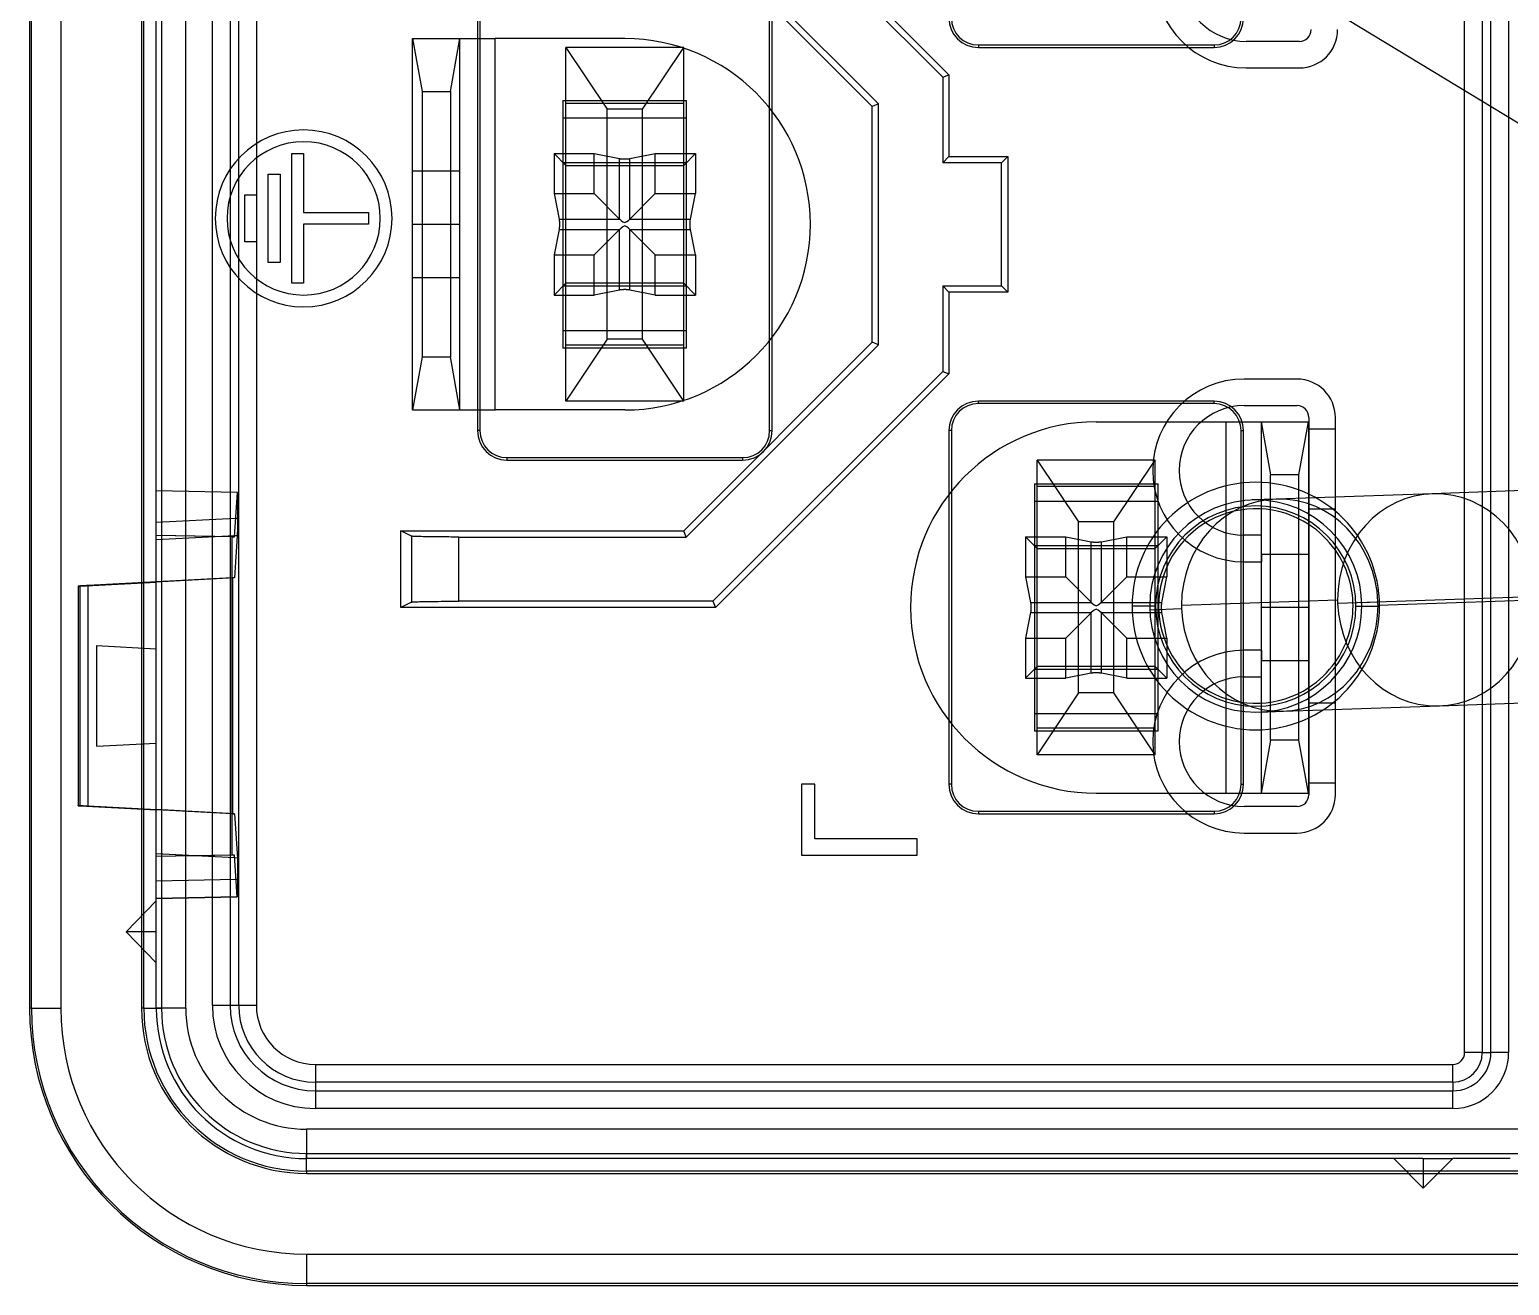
# Model space of a CAD drawing. Header units: millimetres. Extents: x -14.1 to 35.9, y -18 to 18.
# Drawn here: x -14.1 to 11.01, y -18 to 3.3 of the extents above; entities that cross this region are included whole.
import ezdxf

# ---------------------------------------------------------------- set-up
doc = ezdxf.new("R2010")
doc.units = ezdxf.units.MM
doc.layers.add('MAIN-1', color=7, linetype='Continuous')
doc.layers.add('MAIN-2', color=7, linetype='Continuous')

msp = doc.modelspace()

# ---------------------------------------------------------------- linework, layer by layer
at = {"layer": 'MAIN-1'}
for p, q in [((10.252, -14.05), (10.252, 14.05)), ((10.552, 14.05), (10.552, -14.05)), ((10.699, -14.05), (10.699, 14.05)), ((10.999, 14.05), (10.999, -14.05)), ((-14.1, 13.3), (-14.1, -13.3)), ((-14.068, -13.3), (-14.068, 13.3)), ((-13.569, 13.3), (-13.569, -13.3)), ((-12.2, 13.3), (-12.2, -13.3)), ((-12.162, -13.3), (-12.162, 13.3)), ((-11.862, 13.3), (-11.862, -13.3)), ((-10.999, -13.25), (-10.999, 13.25)), ((-10.699, 13.25), (-10.699, -13.25)), ((-10.552, -13.25), (-10.552, 13.25)), ((-10.252, 13.25), (-10.252, -13.25)), ((-6.5, 3.5), (-6.5, -3.5)), ((-6.458, 3.5), (-6.458, -3.5)), ((-1.542, -3.5), (-1.542, 3.5)), ((-1.5, -3.5), (-1.5, 3.5)), ((2, 3.042), (2, 3)), ((2, 3.042), (6, 3.042)), ((6, 3.042), (6, 3)), ((-3, 3), (-5, 3)), ((-5, -3), (-5, 3)), ((-5, 3), (-4.3, 1.95)), ((-3.7, 1.95), (-3, 3)), ((-3, -3), (-3, 3)), ((2, 3), (6, 3)), ((-5.05, 2.1), (-5.05, 1.8)), ((-5.05, 2.1), (-5, 2.1)), ((-3, 2.1), (-2.95, 2.1)), ((-2.95, 1.8), (-2.95, 2.1)), ((-5, 1.8), (-5.05, 1.8)), ((-3.7, 1.95), (-4.3, 1.95)), ((-4.3, -1.95), (-4.3, 1.95)), ((-3.7, -1.95), (-3.7, 1.95)), ((-2.95, 1.8), (-3, 1.8)), ((-5.05, -1.8), (-5.05, -2.1)), ((-5.05, -1.8), (-5, -1.8)), ((-4.3, -1.95), (-5, -3)), ((-3.7, -1.95), (-4.3, -1.95)), ((-3, -3), (-3.7, -1.95)), ((-3, -1.8), (-2.95, -1.8)), ((-2.95, -2.1), (-2.95, -1.8)), ((-5, -2.1), (-5.05, -2.1)), ((-2.95, -2.1), (-3, -2.1)), ((-3, -3), (-5, -3)), ((6, -3), (2, -3)), ((2, -3.042), (2, -3)), ((6, -3.042), (6, -3)), ((6, -3.042), (2, -3.042)), ((-6.458, -3.5), (-6.5, -3.5)), ((-1.542, -3.5), (-1.5, -3.5)), ((1.5, -3.5), (1.5, -9.5)), ((1.542, -3.5), (1.5, -3.5)), ((1.542, -3.5), (1.542, -9.5)), ((6.458, -3.5), (6.5, -3.5)), ((6.458, -9.5), (6.458, -3.5)), ((6.5, -9.5), (6.5, -3.5)), ((-6, -3.958), (-6, -4)), ((-6, -3.958), (-2, -3.958)), ((-6, -4), (-2, -4)), ((-2, -3.958), (-2, -4)), ((3, -9), (3, -4)), ((5, -4), (3, -4)), ((3, -4), (3.7, -5.05)), ((4.3, -5.05), (5, -4)), ((5, -9), (5, -4)), ((2.95, -4.4), (2.95, -4.7)), ((2.95, -4.4), (3, -4.4)), ((5, -4.4), (5.05, -4.4)), ((5.05, -4.7), (5.05, -4.4)), ((-10.621, -5.3), (-10.574, -4.55)), ((-10.574, -4.55), (-10.574, -4.985)), ((3, -4.7), (2.95, -4.7)), ((5.05, -4.7), (5, -4.7)), ((-10.601, -4.986), (-10.574, -4.985)), ((-10.574, -4.985), (-10.574, -5.006)), ((-10.574, -5.006), (-10.574, -5.028)), ((-10.574, -5.224), (-10.575, -5.238)), ((-10.575, -5.238), (-10.575, -5.249)), ((-10.575, -5.249), (-10.575, -5.26)), ((-10.575, -5.26), (-10.575, -5.268)), ((-10.575, -5.268), (-10.575, -5.274)), ((-10.574, -5.028), (-10.574, -5.05)), ((-10.574, -5.05), (-10.574, -5.071)), ((-10.574, -5.071), (-10.574, -5.093)), ((-10.574, -5.093), (-10.574, -5.115)), ((-10.574, -5.115), (-10.574, -5.135)), ((-10.574, -5.135), (-10.574, -5.155)), ((-10.574, -5.155), (-10.574, -5.175)), ((-10.574, -5.175), (-10.574, -5.192)), ((-10.574, -5.192), (-10.574, -5.209)), ((-10.574, -5.209), (-10.574, -5.224)), ((3.7, -7.95), (3.7, -5.05)), ((4.3, -5.05), (3.7, -5.05)), ((4.3, -7.95), (4.3, -5.05)), ((-10.662, -5.3), (-10.621, -5.3)), ((-10.662, -10.7), (-10.662, -5.3)), ((-10.576, -5.283), (-10.621, -6)), ((-10.576, -5.283), (-10.62, -5.285)), ((-10.575, -5.279), (-10.576, -5.283)), ((-10.575, -5.274), (-10.575, -5.279)), ((-10.621, -6), (-10.657, -6)), ((-10.657, -6), (-10.657, -10)), ((3.7, -7.95), (3, -9)), ((4.3, -7.95), (3.7, -7.95)), ((5, -9), (4.3, -7.95)), ((2.95, -8.3), (2.95, -8.6)), ((2.95, -8.3), (3, -8.3)), ((5, -8.3), (5.05, -8.3)), ((5.05, -8.6), (5.05, -8.3)), ((3, -8.6), (2.95, -8.6)), ((5.05, -8.6), (5, -8.6)), ((5, -9), (3, -9)), ((1.542, -9.5), (1.5, -9.5)), ((6.458, -9.5), (6.5, -9.5)), ((-10.657, -10), (-10.621, -10)), ((-10.621, -10), (-10.574, -10.75)), ((2, -9.958), (2, -10)), ((2, -9.958), (6, -9.958)), ((2, -10), (6, -10)), ((6, -9.958), (6, -10)), ((-10.621, -10.7), (-10.662, -10.7)), ((-10.576, -11.408), (-10.621, -10.7)), ((-10.574, -10.75), (-10.618, -10.748)), ((-10.574, -10.75), (-10.574, -11.11)), ((-10.595, -11.111), (-10.574, -11.11)), ((-10.574, -11.11), (-10.574, -11.123)), ((-10.574, -11.123), (-10.574, -11.137)), ((-10.574, -11.137), (-10.574, -11.15)), ((-10.574, -11.15), (-10.574, -11.164)), ((-10.574, -11.164), (-10.574, -11.178)), ((-10.574, -11.178), (-10.574, -11.191)), ((-10.574, -11.191), (-10.574, -11.205)), ((-10.574, -11.205), (-10.574, -11.219)), ((-10.574, -11.219), (-10.574, -11.233)), ((-10.574, -11.233), (-10.574, -11.246)), ((-10.574, -11.246), (-10.574, -11.259)), ((-10.574, -11.259), (-10.574, -11.272)), ((-10.574, -11.272), (-10.574, -11.285)), ((-10.574, -11.285), (-10.574, -11.297)), ((-10.574, -11.297), (-10.574, -11.309)), ((-10.575, -11.405), (-10.576, -11.407)), ((-10.576, -11.407), (-10.576, -11.409)), ((-10.576, -11.409), (-10.576, -11.408)), ((-10.576, -11.409), (-10.576, -11.41)), ((-10.576, -11.41), (-10.576, -11.409)), ((-10.576, -11.409), (-10.576, -11.409)), ((-10.576, -11.41), (-10.576, -11.41)), ((-10.576, -11.41), (-10.576, -11.41)), ((-10.576, -11.41), (-10.576, -11.41)), ((-10.576, -11.41), (-10.576, -11.41)), ((-10.574, -11.342), (-10.575, -11.351)), ((-10.575, -11.351), (-10.575, -11.36)), ((-10.575, -11.36), (-10.575, -11.369)), ((-10.575, -11.369), (-10.575, -11.376)), ((-10.575, -11.376), (-10.575, -11.383)), ((-10.575, -11.383), (-10.575, -11.389)), ((-10.575, -11.389), (-10.575, -11.394)), ((-10.575, -11.394), (-10.575, -11.398)), ((-10.575, -11.398), (-10.575, -11.402)), ((-10.575, -11.402), (-10.575, -11.405)), ((-10.574, -11.309), (-10.574, -11.321)), ((-10.574, -11.321), (-10.574, -11.332)), ((-10.574, -11.332), (-10.574, -11.342)), ((-14.068, -13.3), (-14.1, -13.3)), ((-14.068, -13.3), (-13.569, -13.3)), ((-12.162, -13.3), (-12.2, -13.3)), ((-12.162, -13.3), (-11.862, -13.3)), ((-10.699, -13.25), (-10.999, -13.25)), ((-10.552, -13.25), (-10.699, -13.25)), ((-10.252, -13.25), (-10.552, -13.25)), ((10.552, -14.05), (10.252, -14.05)), ((10.552, -14.05), (10.699, -14.05)), ((10.999, -14.05), (10.699, -14.05)), ((-9.25, -14.252), (-9.25, -14.552)), ((-9.25, -14.252), (10.05, -14.252)), ((10.05, -14.552), (10.05, -14.252)), ((-9.25, -14.552), (-9.25, -14.699)), ((10.05, -14.552), (-9.25, -14.552)), ((10.05, -14.552), (10.05, -14.699)), ((-9.25, -14.699), (10.05, -14.699)), ((-9.25, -14.699), (-9.25, -14.999)), ((10.05, -14.999), (10.05, -14.699)), ((10.05, -14.999), (-9.25, -14.999)), ((-9.4, -15.762), (31.2, -15.762)), ((-9.4, -16.062), (-9.4, -15.762)), ((-9.4, -16.062), (-9.4, -16.1)), ((31.2, -16.062), (-9.4, -16.062)), ((-9.4, -16.1), (31.2, -16.1)), ((-9.4, -17.469), (-9.4, -17.968)), ((-9.4, -17.469), (31.2, -17.469)), ((-9.4, -17.968), (-9.4, -18)), ((31.2, -17.968), (-9.4, -17.968)), ((-9.4, -18), (31.2, -18))]:
    msp.add_line(p, q, dxfattribs=at)
for centre, radius, start, end in [((2, 3.5), 0.5, 180, 270), ((2, 3.5), 0.458, 180, 270), ((6, 3.5), 0.5, 270, 0), ((6, 3.5), 0.458, 270, 0), ((2, -3.5), 0.5, 90, 180), ((6, -3.5), 0.5, 0, 90), ((2, -3.5), 0.458, 90, 180), ((6, -3.5), 0.458, 0, 90), ((-6, -3.5), 0.5, 180, 270), ((-6, -3.5), 0.458, 180, 270), ((-2, -3.5), 0.5, 270, 0), ((-2, -3.5), 0.458, 270, 0), ((2, -9.5), 0.5, 180, 270), ((2, -9.5), 0.458, 180, 270), ((6, -9.5), 0.5, 270, 0), ((6, -9.5), 0.458, 270, 0), ((-9.4, -13.3), 4.7, 180, 270), ((-9.4, -13.3), 4.668, 180, 270), ((-9.4, -13.3), 4.169, 180, 270), ((-9.4, -13.3), 2.8, 180, 270), ((-9.4, -13.3), 2.762, 180, 270), ((-9.4, -13.3), 2.462, 180, 270), ((-9.25, -13.25), 1.749, 180, 270), ((-9.25, -13.25), 1.449, 180, 270), ((-9.25, -13.25), 1.302, 180, 270), ((-9.25, -13.25), 1.002, 180, 270), ((10.05, -14.05), 0.202, 270, 0), ((10.05, -14.05), 0.949, 270, 0), ((10.05, -14.05), 0.502, 270, 0), ((10.05, -14.05), 0.649, 270, 0)]:
    msp.add_arc(centre, radius, start, end, dxfattribs=at)
at = {"layer": 'MAIN-2'}
for p, q in [((-11.95, -13.3), (-11.95, 13.3)), ((-11.45, -13.3), (-11.45, 13.3)), ((-2.505, 6.395), (1.395, 2.495)), ((-2.462, 6.5), (1.5, 2.538)), ((0.305, 2.043), (-2.957, 5.305)), ((0.2, 2), (-3, 5.2)), ((7.558, 3.904), (22.861, -5.382)), ((-7.6, 3.15), (-7.6, 3.15)), ((-7.6, 3.15), (-6.2, 3.15)), ((-7.6, -3.15), (-7.6, 3.15)), ((-7.6, 3.15), (-7.441, 2.25)), ((-6.959, 2.25), (-6.8, 3.15)), ((-6.8, 3.15), (-6.8, 3.15)), ((-6.8, -3.15), (-6.8, 3.15)), ((-6.2, -3.15), (-6.2, 3.15)), ((-4, 3.15), (-6.2, 3.15)), ((-6.2, -3.15), (-6.2, 3.15)), ((-4, 3.15), (-4, 3.15)), ((7.447, 3.102), (6.547, 3.102)), ((6.547, 3.102), (6.547, 3.102)), ((7.447, 3.102), (7.447, 3.102)), ((-5, 3), (-5, 3)), ((-3, 3), (-3, 3)), ((1.395, 2.495), (1.5, 2.538)), ((1.5, 2.538), (1.5, 1.15)), ((6.547, 2.652), (7.447, 2.652)), ((6.547, 2.652), (6.547, 2.652)), ((7.447, 2.652), (7.447, 2.652)), ((1.395, 2.495), (1.395, 1.045)), ((-7.441, 2.25), (-6.959, 2.25)), ((-7.441, 2.25), (-7.441, -2.25)), ((-6.959, 2.25), (-6.959, -2.25)), ((-5, 2.1), (-3, 2.1)), ((-3, 2.05), (-5, 2.05)), ((0.305, 2.043), (0.2, 2)), ((0.305, -2.043), (0.305, 2.043)), ((-5.05, 1.8), (-5.05, -1.8)), ((-5.05, 1.8), (-5.05, 1.8)), ((-5.05, 1.8), (-5.05, 1.8)), ((-5, 1.8), (-5, 1.8)), ((-3, 1.8), (-5, 1.8)), ((-3, 1.8), (-3, 1.8)), ((-2.95, -1.8), (-2.95, 1.8)), ((-2.95, 1.8), (-2.95, 1.8)), ((-2.95, 1.8), (-2.95, 1.8)), ((0.2, -2), (0.2, 2)), ((-9.65, 1.2), (-9.45, 1.2)), ((-9.65, -1), (-9.65, 1.2)), ((-9.65, 1.2), (-9.65, 1.2)), ((-9.45, 1.2), (-9.45, 0.2)), ((-9.45, 1.2), (-9.45, 1.2)), ((-5.2, 1.2), (-4.517, 1.2)), ((-5, 1), (-5.2, 1.2)), ((-5.2, 1.2), (-5.2, 0.52)), ((-5.05, 1.05), (-5.05, 1.05)), ((-5.05, 1.05), (-2.95, 1.05)), ((-4.517, 1.2), (-4.087, 1.115)), ((-4.517, 0.52), (-4.517, 1.2)), ((-4.087, 1.115), (-4.084, 1.114)), ((-4.087, 0.089), (-4.087, 1.115)), ((-4.084, 1.114), (-4.081, 1.114)), ((-4.081, 1.114), (-4.078, 1.113)), ((-4.078, 1.113), (-4.074, 1.113)), ((-4.074, 1.113), (-4.07, 1.112)), ((-4.07, 1.112), (-4.066, 1.112)), ((-4.066, 1.112), (-4.062, 1.112)), ((-4.062, 1.112), (-4.057, 1.111)), ((-4.057, 1.111), (-4.052, 1.111)), ((-4.052, 1.111), (-4.047, 1.11)), ((-4.047, 1.11), (-4.041, 1.11)), ((-4.041, 1.11), (-4.035, 1.11)), ((-4.035, 1.11), (-4.029, 1.11)), ((-4.029, 1.11), (-4.023, 1.109)), ((-4.023, 1.109), (-4.016, 1.109)), ((-4.016, 1.109), (-4.01, 1.109)), ((-4.01, 1.109), (-4.003, 1.109)), ((-4.003, 1.109), (-3.997, 1.109)), ((-3.997, 1.109), (-3.99, 1.109)), ((-3.99, 1.109), (-3.984, 1.109)), ((-3.984, 1.109), (-3.977, 1.109)), ((-3.977, 1.109), (-3.971, 1.11)), ((-3.971, 1.11), (-3.965, 1.11)), ((-3.965, 1.11), (-3.959, 1.11)), ((-3.959, 1.11), (-3.953, 1.11)), ((-3.953, 1.11), (-3.948, 1.111)), ((-3.948, 1.111), (-3.943, 1.111)), ((-3.943, 1.111), (-3.938, 1.112)), ((-3.938, 1.112), (-3.934, 1.112)), ((-3.934, 1.112), (-3.93, 1.112)), ((-3.93, 1.112), (-3.926, 1.113)), ((-3.926, 1.113), (-3.922, 1.113)), ((-3.922, 1.113), (-3.919, 1.114)), ((-3.919, 1.114), (-3.916, 1.114)), ((-3.916, 1.114), (-3.913, 1.115)), ((-3.913, 1.115), (-3.483, 1.2)), ((-3.913, 0.089), (-3.913, 1.115)), ((-3.483, 1.2), (-2.8, 1.2)), ((-3.483, 0.52), (-3.483, 1.2)), ((-2.8, 1.2), (-3, 1)), ((-2.95, 1.05), (-2.95, 1.05)), ((-2.8, 1.2), (-2.8, 0.52)), ((1.395, 1.045), (1.5, 1.15)), ((2.395, 1.045), (1.395, 1.045)), ((1.5, 1.15), (2.5, 1.15)), ((2.395, 1.045), (2.5, 1.15)), ((2.395, -1.045), (2.395, 1.045)), ((2.5, 1.15), (2.5, -1.15)), ((-10.05, -0.65), (-10.05, 0.85)), ((-10.05, 0.85), (-9.85, 0.85)), ((-10.05, 0.85), (-10.05, 0.85)), ((-9.85, 0.85), (-9.85, -0.65)), ((-9.85, 0.85), (-9.85, 0.85)), ((-6.8, 0.9), (-7.6, 0.9)), ((-5, 1), (-3, 1)), ((-5, 1), (-5, 1)), ((-3, 1), (-3, 1)), ((-5.2, 0.52), (-5.114, 0.087)), ((-5.2, 0.52), (-4.517, 0.52)), ((-4.517, 0.52), (-4.087, 0.089)), ((-3.913, 0.089), (-3.483, 0.52)), ((-3.483, 0.52), (-2.8, 0.52)), ((-2.886, 0.087), (-2.8, 0.52)), ((-10.45, -0.3), (-10.45, 0.5)), ((-10.45, 0.5), (-10.25, 0.5)), ((-10.45, 0.5), (-10.45, 0.5)), ((-10.25, 0.5), (-10.25, -0.3)), ((-10.25, 0.5), (-10.25, 0.5)), ((-10.95, 0.1), (-10.95, 0.1)), ((-10.75, 0.1), (-10.75, 0.1)), ((-9.45, 0.2), (-8.35, 0.2)), ((-9.45, 0.2), (-9.45, 0.2)), ((-9.45, 0), (-9.45, -1)), ((-8.35, 0), (-9.45, 0)), ((-9.45, 0), (-9.45, 0)), ((-8.35, 0.2), (-8.35, 0)), ((-8.35, 0.2), (-8.35, 0.2)), ((-8.35, 0), (-8.35, 0)), ((-8.15, 0.1), (-8.15, 0.1)), ((-7.95, 0.1), (-7.95, 0.1)), ((-7.6, 0), (-6.8, 0)), ((-7.6, 0), (-6.8, 0)), ((-5.114, 0.087), (-5.114, 0.084)), ((-5.114, 0.087), (-4.084, 0.087)), ((-5.114, 0.084), (-5.113, 0.082)), ((-5.113, 0.082), (-5.113, 0.079)), ((-5.113, 0.079), (-5.113, 0.075)), ((-5.113, 0.075), (-5.112, 0.072)), ((-5.112, 0.072), (-5.112, 0.068)), ((-5.112, 0.068), (-5.111, 0.064)), ((-5.111, 0.064), (-5.111, 0.06)), ((-5.111, 0.06), (-5.111, 0.056)), ((-5.111, 0.056), (-5.11, 0.051)), ((-5.11, 0.051), (-5.11, 0.046)), ((-5.11, 0.046), (-5.11, 0.041)), ((-5.11, 0.041), (-5.109, 0.035)), ((-5.109, 0.035), (-5.109, 0.03)), ((-5.109, 0.03), (-5.109, 0.024)), ((-5.109, 0.024), (-5.109, 0.018)), ((-5.109, 0.018), (-5.109, 0.012)), ((-5.109, 0.012), (-5.109, 0.006)), ((-5.109, 0.006), (-5.109, 0)), ((-5.109, 0), (-5.109, -0.006)), ((-4.087, 0.089), (-4.086, 0.089)), ((-4.086, 0.089), (-4.086, 0.088)), ((-4.086, 0.088), (-4.085, 0.088)), ((-4.085, 0.088), (-4.085, 0.088)), ((-4.085, 0.088), (-4.085, 0.087)), ((-4.085, 0.087), (-4.084, 0.087)), ((-4.084, 0.087), (-4.062, 0.067)), ((-4.084, 0.087), (-4.084, 0.087)), ((-4.062, 0.067), (-4.034, 0.044)), ((-4.034, 0.044), (-4, 0.029)), ((-4, 0.029), (-3.966, 0.045)), ((-3.966, 0.045), (-3.938, 0.067)), ((-3.938, 0.067), (-3.916, 0.087)), ((-3.916, 0.087), (-2.886, 0.087)), ((-3.916, 0.087), (-3.916, 0.087)), ((-3.916, 0.087), (-3.915, 0.087)), ((-3.915, 0.087), (-3.915, 0.088)), ((-3.915, 0.088), (-3.915, 0.088)), ((-3.915, 0.088), (-3.914, 0.088)), ((-3.914, 0.088), (-3.914, 0.089)), ((-3.914, 0.089), (-3.913, 0.089)), ((-2.891, 0.037), (-2.89, 0.043)), ((-2.891, 0.031), (-2.891, 0.037)), ((-2.891, 0.025), (-2.891, 0.031)), ((-2.891, 0.019), (-2.891, 0.025)), ((-2.891, 0.013), (-2.891, 0.019)), ((-2.891, 0.006), (-2.891, 0.013)), ((-2.891, 0), (-2.891, 0.006)), ((-2.891, -0.007), (-2.891, 0)), ((-2.89, 0.053), (-2.889, 0.058)), ((-2.89, 0.048), (-2.89, 0.053)), ((-2.89, 0.043), (-2.89, 0.048)), ((-2.889, 0.063), (-2.888, 0.067)), ((-2.889, 0.058), (-2.889, 0.063)), ((-2.888, 0.075), (-2.887, 0.078)), ((-2.888, 0.071), (-2.888, 0.075)), ((-2.888, 0.067), (-2.888, 0.071)), ((-2.887, 0.081), (-2.886, 0.084)), ((-2.887, 0.078), (-2.887, 0.081)), ((-2.886, 0.084), (-2.886, 0.087)), ((-5.114, -0.087), (-5.2, -0.52)), ((-5.113, -0.082), (-5.114, -0.084)), ((-5.114, -0.084), (-5.114, -0.087)), ((-5.114, -0.087), (-4.084, -0.087)), ((-5.112, -0.072), (-5.113, -0.075)), ((-5.113, -0.075), (-5.113, -0.079)), ((-5.113, -0.079), (-5.113, -0.082)), ((-5.111, -0.064), (-5.112, -0.068)), ((-5.112, -0.068), (-5.112, -0.072)), ((-5.11, -0.051), (-5.111, -0.056)), ((-5.111, -0.056), (-5.111, -0.06)), ((-5.111, -0.06), (-5.111, -0.064)), ((-5.109, -0.035), (-5.11, -0.041)), ((-5.11, -0.041), (-5.11, -0.046)), ((-5.11, -0.046), (-5.11, -0.051)), ((-5.109, -0.006), (-5.109, -0.012)), ((-5.109, -0.012), (-5.109, -0.018)), ((-5.109, -0.018), (-5.109, -0.024)), ((-5.109, -0.024), (-5.109, -0.03)), ((-5.109, -0.03), (-5.109, -0.035)), ((-4.087, -0.089), (-4.517, -0.52)), ((-4.087, -1.115), (-4.087, -0.089)), ((-4.086, -0.089), (-4.087, -0.089)), ((-4.085, -0.088), (-4.086, -0.088)), ((-4.086, -0.088), (-4.086, -0.089)), ((-4.084, -0.087), (-4.085, -0.087)), ((-4.085, -0.087), (-4.085, -0.088)), ((-4.085, -0.088), (-4.085, -0.088)), ((-4.062, -0.067), (-4.084, -0.087)), ((-4.084, -0.087), (-4.084, -0.087)), ((-4.034, -0.045), (-4.062, -0.067)), ((-4, -0.029), (-4.034, -0.045)), ((-3.966, -0.044), (-4, -0.029)), ((-3.938, -0.067), (-3.966, -0.044)), ((-3.916, -0.087), (-3.938, -0.067)), ((-3.916, -0.087), (-2.886, -0.087)), ((-3.915, -0.087), (-3.916, -0.087)), ((-3.916, -0.087), (-3.916, -0.087)), ((-3.915, -0.088), (-3.915, -0.087)), ((-3.914, -0.088), (-3.915, -0.088)), ((-3.915, -0.088), (-3.915, -0.088)), ((-3.914, -0.089), (-3.914, -0.088)), ((-3.913, -0.089), (-3.914, -0.089)), ((-3.483, -0.52), (-3.913, -0.089)), ((-3.913, -1.115), (-3.913, -0.089)), ((-2.891, -0.014), (-2.891, -0.007)), ((-2.891, -0.02), (-2.891, -0.014)), ((-2.891, -0.027), (-2.891, -0.02)), ((-2.891, -0.033), (-2.891, -0.027)), ((-2.891, -0.039), (-2.891, -0.033)), ((-2.89, -0.045), (-2.891, -0.039)), ((-2.89, -0.051), (-2.89, -0.045)), ((-2.889, -0.056), (-2.89, -0.051)), ((-2.889, -0.061), (-2.889, -0.056)), ((-2.889, -0.066), (-2.889, -0.061)), ((-2.888, -0.07), (-2.889, -0.066)), ((-2.888, -0.074), (-2.888, -0.07)), ((-2.887, -0.078), (-2.888, -0.074)), ((-2.887, -0.081), (-2.887, -0.078)), ((-2.886, -0.084), (-2.887, -0.081)), ((-2.886, -0.087), (-2.886, -0.084)), ((-2.8, -0.52), (-2.886, -0.087)), ((-0.85, 0), (-0.85, 0)), ((-10.25, -0.3), (-10.45, -0.3)), ((-10.45, -0.3), (-10.45, -0.3)), ((-10.25, -0.3), (-10.25, -0.3)), ((-9.85, -0.65), (-10.05, -0.65)), ((-10.05, -0.65), (-10.05, -0.65)), ((-9.85, -0.65), (-9.85, -0.65)), ((-5.2, -0.52), (-5.2, -1.2)), ((-5.2, -0.52), (-4.517, -0.52)), ((-4.517, -1.2), (-4.517, -0.52)), ((-3.483, -0.52), (-2.8, -0.52)), ((-3.483, -1.2), (-3.483, -0.52)), ((-2.8, -0.52), (-2.8, -1.2)), ((-9.45, -1), (-9.65, -1)), ((-9.65, -1), (-9.65, -1)), ((-9.45, -1), (-9.45, -1)), ((-7.6, -0.9), (-6.8, -0.9)), ((-5.2, -1.2), (-5, -1)), ((-3, -1), (-5, -1)), ((-5, -1), (-5, -1)), ((-3, -1), (-3, -1)), ((-3, -1), (-2.8, -1.2)), ((-5.2, -1.2), (-4.517, -1.2)), ((-5.05, -1.05), (-5.05, -1.05)), ((-2.95, -1.05), (-5.05, -1.05)), ((-4.087, -1.115), (-4.517, -1.2)), ((-4.084, -1.114), (-4.087, -1.115)), ((-4.081, -1.114), (-4.084, -1.114)), ((-4.078, -1.113), (-4.081, -1.114)), ((-4.074, -1.113), (-4.078, -1.113)), ((-4.07, -1.112), (-4.074, -1.113)), ((-4.066, -1.112), (-4.07, -1.112)), ((-4.062, -1.112), (-4.066, -1.112)), ((-4.057, -1.111), (-4.062, -1.112)), ((-4.052, -1.111), (-4.057, -1.111)), ((-4.047, -1.11), (-4.052, -1.111)), ((-4.041, -1.11), (-4.047, -1.11)), ((-4.035, -1.11), (-4.041, -1.11)), ((-4.029, -1.11), (-4.035, -1.11)), ((-4.023, -1.109), (-4.029, -1.11)), ((-4.016, -1.109), (-4.023, -1.109)), ((-4.01, -1.109), (-4.016, -1.109)), ((-4.003, -1.109), (-4.01, -1.109)), ((-3.997, -1.109), (-4.003, -1.109)), ((-3.99, -1.109), (-3.997, -1.109)), ((-3.984, -1.109), (-3.99, -1.109)), ((-3.977, -1.109), (-3.984, -1.109)), ((-3.971, -1.11), (-3.977, -1.109)), ((-3.965, -1.11), (-3.971, -1.11)), ((-3.959, -1.11), (-3.965, -1.11)), ((-3.953, -1.11), (-3.959, -1.11)), ((-3.948, -1.111), (-3.953, -1.11)), ((-3.943, -1.111), (-3.948, -1.111)), ((-3.938, -1.112), (-3.943, -1.111)), ((-3.934, -1.112), (-3.938, -1.112)), ((-3.93, -1.112), (-3.934, -1.112)), ((-3.926, -1.113), (-3.93, -1.112)), ((-3.922, -1.113), (-3.926, -1.113)), ((-3.919, -1.114), (-3.922, -1.113)), ((-3.916, -1.114), (-3.919, -1.114)), ((-3.913, -1.115), (-3.916, -1.114)), ((-3.483, -1.2), (-3.913, -1.115)), ((-3.483, -1.2), (-2.8, -1.2)), ((-2.95, -1.05), (-2.95, -1.05)), ((1.395, -1.045), (1.395, -2.495)), ((1.395, -1.045), (1.5, -1.15)), ((1.395, -1.045), (2.395, -1.045)), ((1.5, -1.15), (1.5, -2.538)), ((2.5, -1.15), (1.5, -1.15)), ((2.395, -1.045), (2.5, -1.15)), ((-5.05, -1.8), (-5.05, -1.8)), ((-5.05, -1.8), (-5.05, -1.8)), ((-5, -1.8), (-3, -1.8)), ((-5, -1.8), (-5, -1.8)), ((-3, -1.8), (-3, -1.8)), ((-3, -5.2), (0.2, -2)), ((-2.95, -1.8), (-2.95, -1.8)), ((-2.95, -1.8), (-2.95, -1.8)), ((0.305, -2.043), (0.2, -2)), ((-7.441, -2.25), (-7.6, -3.15)), ((-7.441, -2.25), (-6.959, -2.25)), ((-6.8, -3.15), (-6.959, -2.25)), ((-3, -2.05), (-5, -2.05)), ((-3, -2.1), (-5, -2.1)), ((-2.957, -5.305), (0.305, -2.043)), ((1.395, -2.495), (-2.505, -6.395)), ((1.395, -2.495), (1.5, -2.538)), ((1.5, -2.538), (-2.462, -6.5)), ((7.408, -2.626), (6.508, -2.626)), ((6.508, -2.626), (6.508, -2.626)), ((7.408, -2.626), (7.408, -2.626)), ((-5, -3), (-5, -3)), ((-3, -3), (-3, -3)), ((-7.6, -3.15), (-6.2, -3.15)), ((-7.6, -3.15), (-7.6, -3.15)), ((-6.8, -3.15), (-6.8, -3.15)), ((-4, -3.15), (-6.2, -3.15)), ((-4, -3.15), (-4, -3.15)), ((6.508, -3.076), (7.408, -3.076)), ((6.508, -3.076), (6.508, -3.076)), ((7.408, -3.076), (7.408, -3.076)), ((4, -3.35), (4, -3.35)), ((4, -3.35), (6.2, -3.35)), ((6.2, -3.35), (7.6, -3.35)), ((6.2, -3.35), (6.2, -9.65)), ((6.2, -3.35), (6.2, -9.65)), ((6.8, -3.35), (6.8, -9.65)), ((6.8, -3.35), (6.8, -3.35)), ((6.8, -3.35), (6.959, -4.25)), ((7.441, -4.25), (7.6, -3.35)), ((7.6, -3.35), (7.6, -3.35)), ((7.6, -3.35), (7.6, -9.65)), ((7.608, -3.276), (7.608, -9.676)), ((7.608, -3.276), (7.608, -3.276)), ((7.608, -3.476), (7.608, -3.476)), ((8.058, -3.476), (7.608, -3.476)), ((8.058, -3.276), (8.058, -3.276)), ((8.058, -9.676), (8.058, -3.276)), ((8.058, -3.476), (8.058, -3.476)), ((3, -4), (3, -4)), ((5, -4), (5, -4)), ((4.958, -4.176), (4.958, -4.176)), ((5.408, -4.176), (5.408, -4.176)), ((6.959, -8.75), (6.959, -4.25)), ((7.441, -4.25), (6.959, -4.25)), ((7.441, -8.75), (7.441, -4.25)), ((20.287, -4.201), (9.701, -4.571)), ((3, -4.4), (5, -4.4)), ((5, -4.45), (3, -4.45)), ((-10.574, -4.55), (-11.95, -4.523)), ((2.95, -4.7), (2.95, -4.7)), ((2.95, -4.7), (2.95, -8.3)), ((2.95, -4.7), (2.95, -4.7)), ((3, -4.7), (3, -4.7)), ((5, -4.7), (3, -4.7)), ((5, -4.7), (5, -4.7)), ((5.05, -4.7), (5.05, -4.7)), ((5.05, -8.3), (5.05, -4.7)), ((5.05, -4.7), (5.05, -4.7)), ((7.052, -4.663), (6.645, -4.677)), ((9.701, -4.571), (7.052, -4.663)), ((-11.95, -5.055), (-10.601, -4.986)), ((7.608, -4.826), (8.058, -4.826)), ((-7.8, -5.2), (-3, -5.2)), ((-7.8, -6.5), (-7.8, -5.2)), ((-7.617, -5.291), (-7.8, -5.2)), ((-2.957, -5.305), (-3, -5.2)), ((-10.621, -5.3), (-11.95, -5.277)), ((-10.662, -5.3), (-11.95, -5.278)), ((-10.62, -5.285), (-11.95, -5.352)), ((-7.615, -5.292), (-7.617, -5.291)), ((-7.617, -5.291), (-7.617, -6.409)), ((-7.61, -5.293), (-7.615, -5.292)), ((-7.603, -5.293), (-7.61, -5.293)), ((-7.593, -5.294), (-7.603, -5.293)), ((-7.581, -5.295), (-7.593, -5.294)), ((-7.566, -5.296), (-7.581, -5.295)), ((-7.549, -5.296), (-7.566, -5.296)), ((-7.529, -5.297), (-7.549, -5.296)), ((-7.506, -5.298), (-7.529, -5.297)), ((-7.481, -5.299), (-7.506, -5.298)), ((-7.453, -5.299), (-7.481, -5.299)), ((-7.423, -5.3), (-7.453, -5.299)), ((-7.391, -5.301), (-7.423, -5.3)), ((-7.356, -5.301), (-7.391, -5.301)), ((-7.32, -5.302), (-7.356, -5.301)), ((-7.282, -5.302), (-7.32, -5.302)), ((-7.242, -5.303), (-7.282, -5.302)), ((-7.202, -5.303), (-7.242, -5.303)), ((-7.16, -5.303), (-7.202, -5.303)), ((-7.117, -5.304), (-7.16, -5.303)), ((-7.074, -5.304), (-7.117, -5.304)), ((-7.031, -5.304), (-7.074, -5.304)), ((-6.988, -5.304), (-7.031, -5.304)), ((-6.945, -5.305), (-6.988, -5.304)), ((-6.902, -5.305), (-6.945, -5.305)), ((-6.859, -5.305), (-6.902, -5.305)), ((-6.818, -5.305), (-6.859, -5.305)), ((-6.818, -5.305), (-2.957, -5.305)), ((-6.818, -6.395), (-6.818, -5.305)), ((2.8, -5.3), (3.483, -5.3)), ((3, -5.5), (2.8, -5.3)), ((2.8, -5.3), (2.8, -5.98)), ((2.95, -5.45), (2.95, -5.45)), ((2.95, -5.45), (5.05, -5.45)), ((3, -5.5), (5, -5.5)), ((3, -5.5), (3, -5.5)), ((3.483, -5.3), (3.913, -5.385)), ((3.483, -5.98), (3.483, -5.3)), ((3.913, -5.385), (3.916, -5.386)), ((3.913, -6.411), (3.913, -5.385)), ((3.916, -5.386), (3.919, -5.386)), ((3.919, -5.386), (3.922, -5.387)), ((3.922, -5.387), (3.926, -5.387)), ((3.926, -5.387), (3.93, -5.388)), ((3.93, -5.388), (3.934, -5.388)), ((3.934, -5.388), (3.938, -5.388)), ((3.938, -5.388), (3.943, -5.389)), ((3.943, -5.389), (3.948, -5.389)), ((3.948, -5.389), (3.953, -5.39)), ((3.953, -5.39), (3.959, -5.39)), ((3.959, -5.39), (3.965, -5.39)), ((3.965, -5.39), (3.971, -5.39)), ((3.971, -5.39), (3.977, -5.391)), ((3.977, -5.391), (3.984, -5.391)), ((3.984, -5.391), (3.99, -5.391)), ((3.99, -5.391), (3.997, -5.391)), ((3.997, -5.391), (4.003, -5.391)), ((4.003, -5.391), (4.01, -5.391)), ((4.01, -5.391), (4.016, -5.391)), ((4.016, -5.391), (4.023, -5.391)), ((4.023, -5.391), (4.029, -5.39)), ((4.029, -5.39), (4.035, -5.39)), ((4.035, -5.39), (4.041, -5.39)), ((4.041, -5.39), (4.047, -5.39)), ((4.047, -5.39), (4.052, -5.389)), ((4.052, -5.389), (4.057, -5.389)), ((4.057, -5.389), (4.062, -5.388)), ((4.062, -5.388), (4.066, -5.388)), ((4.066, -5.388), (4.07, -5.388)), ((4.07, -5.388), (4.074, -5.387)), ((4.074, -5.387), (4.078, -5.387)), ((4.078, -5.387), (4.081, -5.386)), ((4.081, -5.386), (4.084, -5.386)), ((4.084, -5.386), (4.087, -5.385)), ((4.087, -5.385), (4.517, -5.3)), ((4.087, -6.411), (4.087, -5.385)), ((4.517, -5.3), (5.2, -5.3)), ((4.517, -5.98), (4.517, -5.3)), ((5.2, -5.3), (5, -5.5)), ((5, -5.5), (5, -5.5)), ((5.05, -5.45), (5.05, -5.45)), ((5.2, -5.3), (5.2, -5.98)), ((6.8, -5.276), (6.508, -5.276)), ((6.508, -5.276), (6.508, -5.276)), ((6.8, -5.276), (6.8, -5.276)), ((6.508, -5.726), (6.8, -5.726)), ((6.508, -5.726), (6.508, -5.726)), ((6.8, -5.726), (6.8, -5.726)), ((6.8, -5.726), (6.8, -5.726)), ((6.808, -5.726), (6.808, -5.6)), ((7.6, -5.6), (6.808, -5.6)), ((6.808, -5.726), (6.808, -5.726)), ((-10.662, -6), (-13.11, -6.129)), ((-10.621, -6), (-11.95, -6.07)), ((2.8, -5.98), (2.886, -6.413)), ((2.8, -5.98), (3.483, -5.98)), ((3.483, -5.98), (3.913, -6.411)), ((4.087, -6.411), (4.517, -5.98)), ((4.517, -5.98), (5.2, -5.98)), ((5.114, -6.413), (5.2, -5.98)), ((8.098, -6.428), (22.149, -5.937)), ((-13.277, -6.138), (-13.277, -9.862)), ((-13.277, -6.138), (-13.276, -6.138)), ((-13.276, -6.138), (-13.277, -6.138)), ((-13.276, -6.138), (-13.274, -6.137)), ((-13.274, -6.137), (-13.276, -6.138)), ((-13.276, -6.138), (-13.276, -6.138)), ((-13.274, -6.137), (-13.272, -6.137)), ((-13.271, -6.137), (-13.274, -6.137)), ((-13.272, -6.137), (-13.269, -6.137)), ((-13.266, -6.137), (-13.271, -6.137)), ((-13.269, -6.137), (-13.266, -6.137)), ((-13.266, -6.137), (-13.263, -6.137)), ((-13.26, -6.137), (-13.266, -6.137)), ((-13.263, -6.137), (-13.259, -6.137)), ((-13.253, -6.136), (-13.26, -6.137)), ((-13.259, -6.137), (-13.255, -6.136)), ((-13.255, -6.136), (-13.25, -6.136)), ((-13.245, -6.136), (-13.253, -6.136)), ((-13.25, -6.136), (-11.95, -6.069)), ((-13.25, -6.136), (-13.25, -9.864)), ((-13.235, -6.135), (-13.245, -6.136)), ((-13.225, -6.135), (-13.235, -6.135)), ((-13.213, -6.134), (-13.225, -6.135)), ((-13.201, -6.134), (-13.213, -6.134)), ((-13.189, -6.133), (-13.201, -6.134)), ((-13.176, -6.132), (-13.189, -6.133)), ((-13.163, -6.132), (-13.176, -6.132)), ((-13.149, -6.131), (-13.163, -6.132)), ((-13.136, -6.13), (-13.149, -6.131)), ((-13.123, -6.129), (-13.136, -6.13)), ((-13.11, -6.129), (-13.123, -6.129)), ((-13.11, -6.129), (-13.11, -9.871)), ((-7.617, -6.409), (-7.8, -6.5)), ((-2.462, -6.5), (-7.8, -6.5)), ((-7.617, -6.409), (-7.615, -6.408)), ((-7.615, -6.408), (-7.61, -6.407)), ((-7.61, -6.407), (-7.603, -6.407)), ((-7.603, -6.407), (-7.593, -6.406)), ((-7.593, -6.406), (-7.581, -6.405)), ((-7.581, -6.405), (-7.566, -6.404)), ((-7.566, -6.404), (-7.549, -6.404)), ((-7.549, -6.404), (-7.529, -6.403)), ((-7.529, -6.403), (-7.506, -6.402)), ((-7.506, -6.402), (-7.481, -6.401)), ((-7.481, -6.401), (-7.453, -6.401)), ((-7.453, -6.401), (-7.423, -6.4)), ((-7.423, -6.4), (-7.391, -6.399)), ((-7.391, -6.399), (-7.356, -6.399)), ((-7.356, -6.399), (-7.32, -6.398)), ((-7.32, -6.398), (-7.282, -6.398)), ((-7.282, -6.398), (-7.242, -6.397)), ((-7.242, -6.397), (-7.202, -6.397)), ((-7.202, -6.397), (-7.16, -6.397)), ((-7.16, -6.397), (-7.117, -6.396)), ((-7.117, -6.396), (-7.074, -6.396)), ((-7.074, -6.396), (-7.031, -6.396)), ((-7.031, -6.396), (-6.988, -6.396)), ((-6.988, -6.396), (-6.945, -6.395)), ((-6.945, -6.395), (-6.902, -6.395)), ((-6.902, -6.395), (-6.859, -6.395)), ((-6.859, -6.395), (-6.818, -6.395)), ((-2.505, -6.395), (-6.818, -6.395)), ((-2.505, -6.395), (-2.462, -6.5)), ((0.85, -6.5), (0.85, -6.5)), ((2.886, -6.413), (2.886, -6.416)), ((2.886, -6.413), (3.916, -6.413)), ((2.886, -6.416), (2.887, -6.419)), ((2.887, -6.419), (2.887, -6.422)), ((2.887, -6.422), (2.888, -6.426)), ((2.888, -6.426), (2.888, -6.43)), ((2.888, -6.43), (2.889, -6.434)), ((2.889, -6.434), (2.889, -6.439)), ((2.889, -6.439), (2.889, -6.444)), ((2.889, -6.444), (2.89, -6.449)), ((2.89, -6.449), (2.89, -6.455)), ((2.89, -6.455), (2.891, -6.461)), ((2.891, -6.461), (2.891, -6.467)), ((2.891, -6.467), (2.891, -6.473)), ((2.891, -6.473), (2.891, -6.48)), ((2.891, -6.48), (2.891, -6.486)), ((2.891, -6.486), (2.891, -6.493)), ((2.891, -6.493), (2.891, -6.5)), ((2.891, -6.5), (2.891, -6.506)), ((2.891, -6.506), (2.891, -6.513)), ((2.891, -6.513), (2.891, -6.519)), ((2.891, -6.519), (2.891, -6.525)), ((2.891, -6.525), (2.891, -6.531)), ((3.913, -6.411), (3.914, -6.411)), ((3.914, -6.411), (3.914, -6.412)), ((3.914, -6.412), (3.915, -6.412)), ((3.915, -6.412), (3.915, -6.412)), ((3.915, -6.412), (3.915, -6.413)), ((3.915, -6.413), (3.916, -6.413)), ((3.916, -6.413), (3.938, -6.433)), ((3.916, -6.413), (3.916, -6.413)), ((3.938, -6.433), (3.966, -6.456)), ((3.966, -6.456), (4, -6.471)), ((4, -6.471), (4.034, -6.455)), ((4.034, -6.455), (4.062, -6.433)), ((4.062, -6.433), (4.084, -6.413)), ((4.084, -6.413), (4.084, -6.413)), ((4.084, -6.413), (4.085, -6.413)), ((4.084, -6.413), (5.114, -6.413)), ((4.085, -6.413), (4.085, -6.412)), ((4.085, -6.412), (4.085, -6.412)), ((4.085, -6.412), (4.086, -6.412)), ((4.086, -6.412), (4.086, -6.411)), ((4.086, -6.411), (4.087, -6.411)), ((5.008, -6.476), (4.608, -6.476)), ((4.608, -6.476), (4.608, -6.476)), ((4.908, -6.476), (4.908, -6.476)), ((4.909, -6.539), (5.449, -6.52)), ((5.058, -6.476), (5.058, -6.476)), ((5.109, -6.463), (5.11, -6.457)), ((5.109, -6.469), (5.109, -6.463)), ((5.109, -6.475), (5.109, -6.469)), ((5.109, -6.481), (5.109, -6.475)), ((5.109, -6.487), (5.109, -6.481)), ((5.109, -6.494), (5.109, -6.487)), ((5.109, -6.5), (5.109, -6.494)), ((5.109, -6.507), (5.109, -6.5)), ((5.109, -6.514), (5.109, -6.507)), ((5.109, -6.52), (5.109, -6.514)), ((5.109, -6.527), (5.109, -6.52)), ((5.109, -6.533), (5.109, -6.527)), ((5.11, -6.447), (5.111, -6.442)), ((5.11, -6.452), (5.11, -6.447)), ((5.11, -6.457), (5.11, -6.452)), ((5.111, -6.437), (5.112, -6.433)), ((5.111, -6.442), (5.111, -6.437)), ((5.112, -6.425), (5.113, -6.422)), ((5.112, -6.429), (5.112, -6.425)), ((5.112, -6.433), (5.112, -6.429)), ((5.113, -6.419), (5.114, -6.416)), ((5.113, -6.422), (5.113, -6.419)), ((5.114, -6.416), (5.114, -6.413)), ((5.448, -6.462), (8.097, -6.37)), ((7.6, -6.5), (6.8, -6.5)), ((7.6, -6.5), (6.8, -6.5)), ((8.358, -6.476), (8.358, -6.476)), ((8.408, -6.476), (8.808, -6.476)), ((8.507, -6.414), (8.781, -6.404)), ((8.508, -6.476), (8.508, -6.476)), ((8.782, -6.462), (11.43, -6.37)), ((8.808, -6.476), (8.808, -6.476)), ((2.886, -6.587), (2.8, -7.02)), ((2.887, -6.581), (2.886, -6.584)), ((2.886, -6.584), (2.886, -6.587)), ((2.886, -6.587), (3.916, -6.587)), ((2.888, -6.575), (2.887, -6.578)), ((2.887, -6.578), (2.887, -6.581)), ((2.889, -6.563), (2.888, -6.567)), ((2.888, -6.567), (2.888, -6.571)), ((2.888, -6.571), (2.888, -6.575)), ((2.89, -6.553), (2.889, -6.558)), ((2.889, -6.558), (2.889, -6.563)), ((2.891, -6.537), (2.89, -6.543)), ((2.89, -6.543), (2.89, -6.548)), ((2.89, -6.548), (2.89, -6.553)), ((2.891, -6.531), (2.891, -6.537)), ((3.913, -6.589), (3.483, -7.02)), ((3.913, -7.615), (3.913, -6.589)), ((3.914, -6.589), (3.913, -6.589)), ((3.915, -6.588), (3.914, -6.588)), ((3.914, -6.588), (3.914, -6.589)), ((3.916, -6.587), (3.915, -6.587)), ((3.915, -6.587), (3.915, -6.588)), ((3.915, -6.588), (3.915, -6.588)), ((3.938, -6.567), (3.916, -6.587)), ((3.916, -6.587), (3.916, -6.587)), ((3.966, -6.545), (3.938, -6.567)), ((4, -6.529), (3.966, -6.545)), ((4.034, -6.544), (4, -6.529)), ((4.062, -6.567), (4.034, -6.544)), ((4.084, -6.587), (4.062, -6.567)), ((4.084, -6.587), (5.114, -6.587)), ((4.085, -6.587), (4.084, -6.587)), ((4.084, -6.587), (4.084, -6.587)), ((4.085, -6.588), (4.085, -6.587)), ((4.086, -6.588), (4.085, -6.588)), ((4.085, -6.588), (4.085, -6.588)), ((4.086, -6.589), (4.086, -6.588)), ((4.087, -6.589), (4.086, -6.589)), ((4.087, -7.615), (4.087, -6.589)), ((4.517, -7.02), (4.087, -6.589)), ((5.109, -6.539), (5.109, -6.533)), ((5.11, -6.545), (5.109, -6.539)), ((5.11, -6.551), (5.11, -6.545)), ((5.111, -6.556), (5.11, -6.551)), ((5.111, -6.561), (5.111, -6.556)), ((5.111, -6.566), (5.111, -6.561)), ((5.112, -6.57), (5.111, -6.566)), ((5.112, -6.574), (5.112, -6.57)), ((5.113, -6.578), (5.112, -6.574)), ((5.113, -6.581), (5.113, -6.578)), ((5.114, -6.584), (5.113, -6.581)), ((5.114, -6.587), (5.114, -6.584)), ((5.2, -7.02), (5.114, -6.587)), ((2.8, -7.02), (2.8, -7.7)), ((2.8, -7.02), (3.483, -7.02)), ((3.483, -7.7), (3.483, -7.02)), ((4.517, -7.7), (4.517, -7.02)), ((4.517, -7.02), (5.2, -7.02)), ((5.2, -7.02), (5.2, -7.7)), ((-12.962, -7.147), (-11.95, -7.2)), ((-12.962, -7.147), (-12.962, -8.853)), ((-11.95, -7.2), (-11.95, -7.2)), ((6.8, -7.226), (6.508, -7.226)), ((6.508, -7.226), (6.508, -7.226)), ((6.8, -7.226), (6.8, -7.226)), ((6.8, -7.226), (6.8, -7.226)), ((6.808, -7.226), (6.808, -7.226)), ((6.808, -7.4), (6.808, -7.226)), ((2.8, -7.7), (3, -7.5)), ((5, -7.5), (3, -7.5)), ((3, -7.5), (3, -7.5)), ((5, -7.5), (5, -7.5)), ((5, -7.5), (5.2, -7.7)), ((6.808, -7.4), (7.6, -7.4)), ((2.8, -7.7), (3.483, -7.7)), ((2.95, -7.55), (2.95, -7.55)), ((5.05, -7.55), (2.95, -7.55)), ((3.913, -7.615), (3.483, -7.7)), ((3.916, -7.614), (3.913, -7.615)), ((3.919, -7.614), (3.916, -7.614)), ((3.922, -7.613), (3.919, -7.614)), ((3.926, -7.613), (3.922, -7.613)), ((3.93, -7.612), (3.926, -7.613)), ((3.934, -7.612), (3.93, -7.612)), ((3.938, -7.612), (3.934, -7.612)), ((3.943, -7.611), (3.938, -7.612)), ((3.948, -7.611), (3.943, -7.611)), ((3.953, -7.61), (3.948, -7.611)), ((3.959, -7.61), (3.953, -7.61)), ((3.965, -7.61), (3.959, -7.61)), ((3.971, -7.61), (3.965, -7.61)), ((3.977, -7.609), (3.971, -7.61)), ((3.984, -7.609), (3.977, -7.609)), ((3.99, -7.609), (3.984, -7.609)), ((3.997, -7.609), (3.99, -7.609)), ((4.003, -7.609), (3.997, -7.609)), ((4.01, -7.609), (4.003, -7.609)), ((4.016, -7.609), (4.01, -7.609)), ((4.023, -7.609), (4.016, -7.609)), ((4.029, -7.61), (4.023, -7.609)), ((4.035, -7.61), (4.029, -7.61)), ((4.041, -7.61), (4.035, -7.61)), ((4.047, -7.61), (4.041, -7.61)), ((4.052, -7.611), (4.047, -7.61)), ((4.057, -7.611), (4.052, -7.611)), ((4.062, -7.612), (4.057, -7.611)), ((4.066, -7.612), (4.062, -7.612)), ((4.07, -7.612), (4.066, -7.612)), ((4.074, -7.613), (4.07, -7.612)), ((4.078, -7.613), (4.074, -7.613)), ((4.081, -7.614), (4.078, -7.613)), ((4.084, -7.614), (4.081, -7.614)), ((4.087, -7.615), (4.084, -7.614)), ((4.517, -7.7), (4.087, -7.615)), ((4.517, -7.7), (5.2, -7.7)), ((5.05, -7.55), (5.05, -7.55)), ((6.508, -7.676), (6.8, -7.676)), ((6.508, -7.676), (6.508, -7.676)), ((6.8, -7.676), (6.8, -7.676)), ((9.826, -8.169), (20.413, -7.799)), ((6.771, -8.275), (7.178, -8.261)), ((7.178, -8.261), (9.826, -8.169)), ((8.058, -8.126), (7.608, -8.126)), ((2.95, -8.3), (2.95, -8.3)), ((2.95, -8.3), (2.95, -8.3)), ((3, -8.3), (5, -8.3)), ((3, -8.3), (3, -8.3)), ((5, -8.3), (5, -8.3)), ((5.05, -8.3), (5.05, -8.3)), ((5.05, -8.3), (5.05, -8.3)), ((5, -8.55), (3, -8.55)), ((5, -8.6), (3, -8.6)), ((4.958, -8.776), (4.958, -8.776)), ((5.408, -8.776), (5.408, -8.776)), ((6.959, -8.75), (6.8, -9.65)), ((7.441, -8.75), (6.959, -8.75)), ((7.6, -9.65), (7.441, -8.75)), ((-12.962, -8.853), (-11.95, -8.8)), ((-11.95, -8.8), (-11.95, -8.8)), ((3, -9), (3, -9)), ((5, -9), (5, -9)), ((-0.774, -9.496), (-1, -9.496)), ((-1, -9.496), (-1, -10.704)), ((-1, -9.496), (-1, -9.496)), ((-0.774, -10.427), (-0.774, -9.496)), ((-0.774, -9.496), (-0.774, -9.496)), ((7.608, -9.476), (8.058, -9.476)), ((7.608, -9.476), (7.608, -9.476)), ((8.058, -9.476), (8.058, -9.476)), ((4, -9.65), (6.2, -9.65)), ((4, -9.65), (4, -9.65)), ((6.2, -9.65), (7.6, -9.65)), ((6.8, -9.65), (6.8, -9.65)), ((7.6, -9.65), (7.6, -9.65)), ((7.608, -9.676), (7.608, -9.676)), ((8.058, -9.676), (8.058, -9.676)), ((-13.277, -9.862), (-13.276, -9.862)), ((-13.276, -9.862), (-13.277, -9.862)), ((-13.276, -9.862), (-13.276, -9.862)), ((-13.276, -9.862), (-13.274, -9.863)), ((-13.274, -9.863), (-13.276, -9.862)), ((-13.274, -9.863), (-13.272, -9.863)), ((-13.271, -9.863), (-13.274, -9.863)), ((-13.272, -9.863), (-13.269, -9.863)), ((-13.266, -9.863), (-13.271, -9.863)), ((-13.269, -9.863), (-13.266, -9.863)), ((-13.266, -9.863), (-13.263, -9.863)), ((-13.26, -9.863), (-13.266, -9.863)), ((-13.263, -9.863), (-13.259, -9.863)), ((-13.253, -9.864), (-13.26, -9.863)), ((-13.259, -9.863), (-13.255, -9.864)), ((-13.255, -9.864), (-13.25, -9.864)), ((-13.245, -9.864), (-13.253, -9.864)), ((-13.25, -9.864), (-11.95, -9.931)), ((-13.235, -9.865), (-13.245, -9.864)), ((-13.225, -9.865), (-13.235, -9.865)), ((-13.213, -9.866), (-13.225, -9.865)), ((-13.201, -9.866), (-13.213, -9.866)), ((-13.189, -9.867), (-13.201, -9.866)), ((-13.176, -9.868), (-13.189, -9.867)), ((-13.163, -9.868), (-13.176, -9.868)), ((-13.149, -9.869), (-13.163, -9.868)), ((-13.136, -9.87), (-13.149, -9.869)), ((-13.123, -9.871), (-13.136, -9.87)), ((-13.11, -9.871), (-13.123, -9.871)), ((-10.662, -10), (-13.11, -9.871)), ((-10.621, -10), (-11.95, -9.93)), ((7.408, -9.876), (6.508, -9.876)), ((6.508, -9.876), (6.508, -9.876)), ((7.408, -9.876), (7.408, -9.876)), ((0.962, -10.427), (-0.774, -10.427)), ((-0.774, -10.427), (-0.774, -10.427)), ((0.962, -10.704), (0.962, -10.427)), ((0.962, -10.427), (0.962, -10.427)), ((6.508, -10.326), (7.408, -10.326)), ((6.508, -10.326), (6.508, -10.326)), ((7.408, -10.326), (7.408, -10.326)), ((-10.618, -10.748), (-11.95, -10.68)), ((-10.621, -10.7), (-11.95, -10.723)), ((-10.662, -10.7), (-11.95, -10.722)), ((-1, -10.704), (0.962, -10.704)), ((-1, -10.704), (-1, -10.704)), ((0.962, -10.704), (0.962, -10.704)), ((-11.95, -11.137), (-10.595, -11.111)), ((-12.462, -12), (-11.95, -11.474)), ((-10.576, -11.408), (-11.95, -11.435)), ((-11.95, -11.437), (-10.576, -11.41)), ((-11.95, -12.526), (-12.462, -12)), ((-11.955, -12), (-12.462, -12)), ((-11.45, -13.3), (-11.95, -13.3)), ((-11.95, -13.3), (-11.95, -13.3)), ((-11.45, -13.3), (-11.45, -13.3)), ((-9.4, -15.35), (-9.4, -15.35)), ((11.6, -15.35), (-9.4, -15.35)), ((-9.4, -15.35), (-9.4, -15.85)), ((-9.4, -15.85), (-9.4, -15.85)), ((9.05, -15.85), (-9.4, -15.85)), ((9.545, -15.85), (9.05, -15.85)), ((9.55, -16.35), (9.05, -15.85)), ((9.545, -15.85), (9.555, -15.85)), ((10.05, -15.85), (9.55, -16.35)), ((9.55, -15.855), (9.55, -16.35)), ((9.555, -15.85), (10.05, -15.85)), ((11.024, -15.85), (10.05, -15.85))]:
    msp.add_line(p, q, dxfattribs=at)
for centre, radius, start, end in [((6.547, 4.202), 1.55, 180, 270), ((6.547, 4.202), 1.1, 180, 270), ((7.447, 3.302), 0.65, 270, 0), ((7.447, 3.302), 0.2, 270, 0), ((-4, 0), 3.15, 0, 90), ((-9.45, 0.1), 1.5, 0, 180), ((-9.45, 0.1), 1.3, 0, 180), ((-9.45, 0.1), 1.5, 180, 0), ((-9.45, 0.1), 1.3, 180, 0), ((-4, 0), 3.15, 270, 0), ((6.508, -4.176), 1.55, 90, 180), ((7.408, -3.276), 0.65, 0, 90), ((6.508, -4.176), 1.1, 90, 180), ((7.408, -3.276), 0.2, 0, 90), ((4, -6.5), 3.15, 90, 180), ((6.508, -4.176), 1.55, 180, 270), ((6.508, -4.176), 1.1, 180, 270), ((6.708, -6.476), 2.1, 0, 180), ((6.708, -6.476), 1.8, 0, 180), ((6.708, -6.476), 1.7, 0, 180), ((6.708, -6.476), 1.65, 56.9443, 180), ((6.708, -6.476), 1.65, 35.0968, 56.9443), ((6.708, -6.476), 1.65, 0, 35.0968), ((4, -6.5), 3.15, 180, 270), ((6.708, -6.476), 2.1, 180, 0), ((6.708, -6.476), 1.8, 180, 0), ((6.708, -6.476), 1.7, 180, 0), ((6.708, -6.476), 1.65, 180, 303.0557), ((6.708, -6.476), 1.65, 324.9032, 0), ((6.508, -8.776), 1.55, 90, 180), ((6.708, -6.476), 1.65, 303.0557, 324.9032), ((6.508, -8.776), 1.1, 90, 180), ((6.508, -8.776), 1.55, 180, 270), ((6.508, -8.776), 1.1, 180, 270), ((7.408, -9.676), 0.65, 270, 0), ((7.408, -9.676), 0.2, 270, 0), ((-9.4, -13.3), 2.55, 180, 270), ((-9.4, -13.3), 2.05, 180, 270)]:
    msp.add_arc(centre, radius, start, end, dxfattribs=at)
for centre, start_param, end_param in [((7.115, -6.462), 1.570796, 4.680064), ((9.763, -6.37), 1.570796, 4.680064), ((7.115, -6.462), -1.603122, -1.570796), ((7.115, -6.462), -1.570796, 1.538471), ((9.763, -6.37), -1.603122, -1.570796), ((9.763, -6.37), -1.570796, 1.538471), ((7.115, -6.462), 1.538471, 1.570796)]:
    msp.add_ellipse(centre, major_axis=(0.063, -1.799), ratio=0.926, start_param=start_param, end_param=end_param, dxfattribs=at)

doc.saveas('drawing.dxf')
